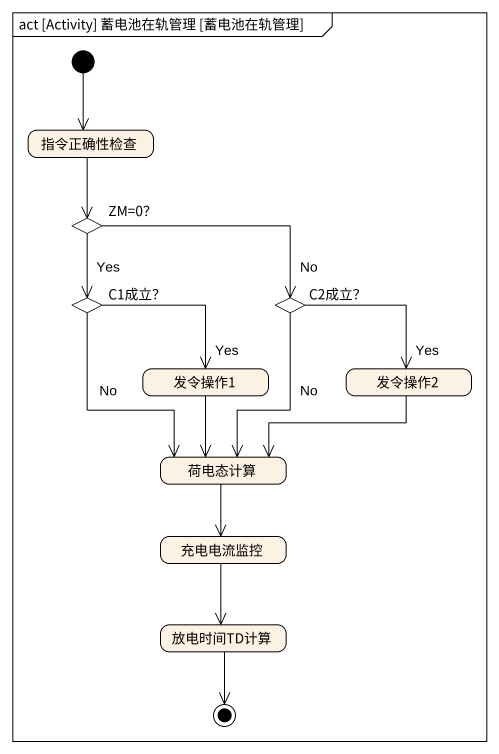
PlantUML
@startuml
mainframe act [Activity] 蓄电池在轨管理 [蓄电池在轨管理]
hide empty description
state 指令正确性检查
state "ZM=0？" as ZM_0 <<choice>>
state "C1成立？" as C1成立 <<choice>>
state "C2成立？" as C2成立 <<choice>>
state 发令操作1
state 发令操作2
state 荷电态计算
state 充电电流监控
state 放电时间TD计算
[*] --> 指令正确性检查
指令正确性检查 --> ZM_0
ZM_0 --> C1成立 : Yes
ZM_0 -right-> C2成立 : No
C1成立 --> 发令操作1 : Yes
C1成立 --> 荷电态计算 : No
C2成立 --> 发令操作2 : Yes
C2成立 --> 荷电态计算 : No
发令操作1 --> 荷电态计算
发令操作2 -left-> 荷电态计算
荷电态计算 --> 充电电流监控
充电电流监控 --> 放电时间TD计算
放电时间TD计算 --> [*]
@enduml
